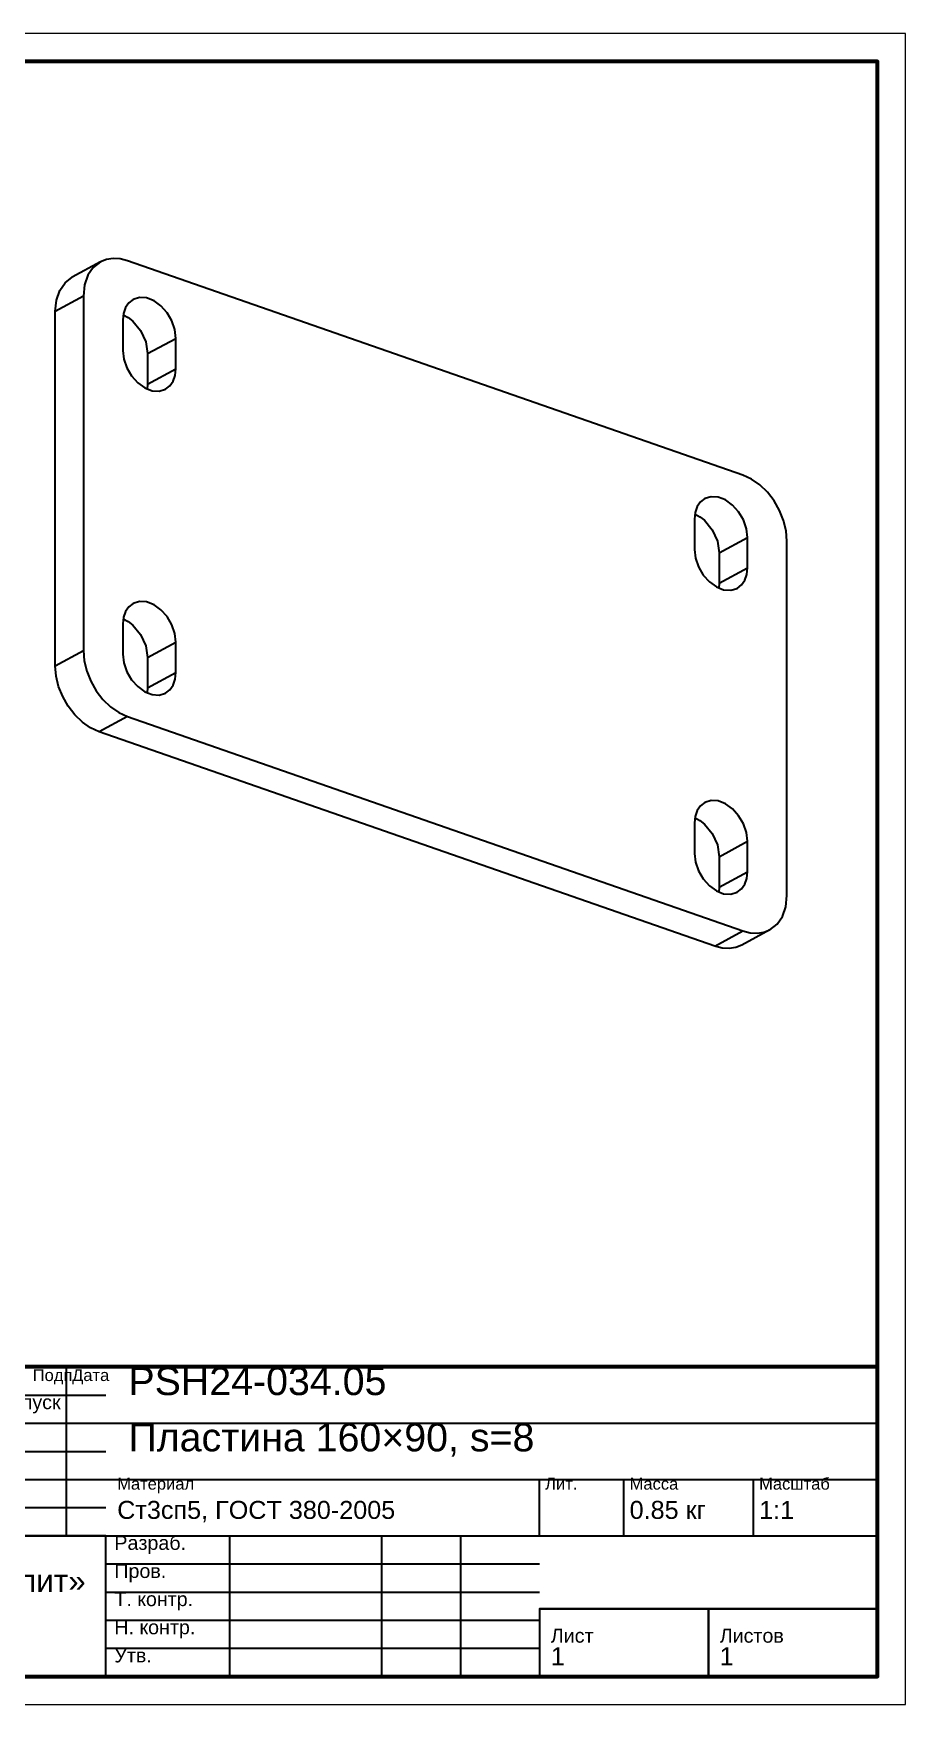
# Model space of a CAD drawing. Header units: millimetres. Extents: x 0 to 420, y 0 to 297.
# Drawn here: x 265.1 to 420, y 0 to 297 of the extents above; entities that cross this region are included whole.
import ezdxf

# ---------------------------------------------------------------- set-up
doc = ezdxf.new("R2010")
doc.units = ezdxf.units.MM
doc.styles.add('GOST', font='Arial')

msp = doc.modelspace()

# ---------------------------------------------------------------- linework, layer by layer
at = {"color": 1, "lineweight": 35}
for p, q in [((277.02, 256.38), (272.03, 253.66)), ((277.02, 256.38), (275.75, 255.4)), ((278.1, 256.82), (277.02, 256.38)), ((279.28, 257), (278.1, 256.82)), ((280.52, 256.93), (279.28, 257)), ((281.81, 256.6), (280.52, 256.93)), ((391.13, 218.49), (281.81, 256.6)), ((269.8, 251.29), (270.75, 252.68)), ((270.75, 252.68), (272.03, 253.66)), ((274.79, 254.01), (274.2, 252.29)), ((275.75, 255.4), (274.79, 254.01)), ((274, 250.32), (269, 247.6)), ((269, 247.6), (269.2, 249.57)), ((269.2, 249.57), (269.8, 251.29)), ((274.2, 252.29), (274, 250.32)), ((274, 250.32), (274, 187.32)), ((282.84, 249.71), (282.08, 249.12)), ((283.97, 250.06), (282.84, 249.71)), ((285.23, 249.98), (283.97, 250.06)), ((286.54, 249.47), (285.23, 249.98)), ((269, 184.6), (269, 247.6)), ((281.15, 247.25), (281.03, 246.07)), ((281.09, 246.97), (281.95, 246.5)), ((281.5, 248.29), (281.15, 247.25)), ((282.08, 249.12), (281.5, 248.29)), ((287.77, 248.57), (286.54, 249.47)), ((288.85, 247.35), (287.77, 248.57)), ((289.69, 245.91), (288.85, 247.35)), ((281.03, 246.07), (281.03, 240.67)), ((281.95, 246.5), (282.77, 245.86)), ((282.77, 245.86), (284.16, 244.18)), ((284.16, 244.18), (285.08, 242.16)), ((290.21, 244.36), (289.69, 245.91)), ((290.4, 242.81), (290.21, 244.36)), ((281.03, 240.67), (281.21, 239.13)), ((285.08, 242.16), (285.4, 240.09)), ((285.4, 240.09), (290.4, 242.81)), ((290.4, 237.41), (290.4, 242.81)), ((281.21, 239.13), (281.73, 237.57)), ((285.4, 240.09), (285.4, 234.69)), ((281.73, 237.57), (282.57, 236.13)), ((282.57, 236.13), (283.65, 234.91)), ((283.65, 234.91), (284.89, 234.01)), ((285.4, 234.69), (285.33, 233.79)), ((285.4, 234.69), (290.4, 237.41)), ((289.34, 234.36), (289.92, 235.2)), ((289.92, 235.2), (290.27, 236.23)), ((290.27, 236.23), (290.4, 237.41)), ((284.89, 234.01), (286.19, 233.5)), ((286.19, 233.5), (287.45, 233.42)), ((287.45, 233.42), (288.58, 233.77)), ((288.58, 233.77), (289.34, 234.36)), ((392.65, 217.79), (391.13, 218.49)), ((394.12, 216.77), (392.65, 217.79)), ((384.35, 214.32), (383.59, 213.73)), ((385.48, 214.67), (384.35, 214.32)), ((386.75, 214.59), (385.48, 214.67)), ((388.05, 214.08), (386.75, 214.59)), ((389.29, 213.18), (388.05, 214.08)), ((395.47, 215.46), (394.12, 216.77)), ((396.65, 213.93), (395.47, 215.46)), ((397.62, 212.23), (396.65, 213.93)), ((382.66, 211.86), (382.54, 210.69)), ((382.61, 211.58), (383.46, 211.11)), ((383.02, 212.9), (382.66, 211.86)), ((383.59, 213.73), (383.02, 212.9)), ((383.46, 211.11), (384.28, 210.47)), ((390.36, 211.97), (389.29, 213.18)), ((391.2, 210.53), (390.36, 211.97)), ((398.34, 210.42), (397.62, 212.23)), ((382.54, 210.69), (382.54, 205.29)), ((384.28, 210.47), (385.67, 208.79)), ((385.67, 208.79), (386.59, 206.77)), ((391.73, 208.97), (391.2, 210.53)), ((391.91, 207.42), (391.73, 208.97)), ((398.79, 208.58), (398.34, 210.42)), ((398.94, 206.77), (398.79, 208.58)), ((382.54, 205.29), (382.72, 203.74)), ((386.59, 206.77), (386.91, 204.7)), ((386.91, 204.7), (391.91, 207.42)), ((391.91, 202.02), (391.91, 207.42)), ((398.94, 143.77), (398.94, 206.77)), ((382.72, 203.74), (383.25, 202.18)), ((383.25, 202.18), (384.08, 200.74)), ((386.91, 204.7), (386.91, 199.3)), ((386.91, 199.3), (391.91, 202.02)), ((391.79, 200.84), (391.91, 202.02)), ((384.08, 200.74), (385.16, 199.52)), ((385.16, 199.52), (386.4, 198.62)), ((386.91, 199.3), (386.84, 198.4)), ((390.86, 198.98), (391.43, 199.81)), ((391.43, 199.81), (391.79, 200.84)), ((283.97, 196.06), (282.84, 195.71)), ((285.23, 195.98), (283.97, 196.06)), ((386.4, 198.62), (387.7, 198.11)), ((387.7, 198.11), (388.96, 198.03)), ((388.96, 198.03), (390.09, 198.38)), ((390.09, 198.38), (390.86, 198.98)), ((281.15, 193.25), (281.03, 192.07)), ((281.5, 194.28), (281.15, 193.25)), ((282.08, 195.11), (281.5, 194.28)), ((282.84, 195.71), (282.08, 195.11)), ((286.54, 195.47), (285.23, 195.98)), ((287.77, 194.57), (286.54, 195.47)), ((288.85, 193.35), (287.77, 194.57)), ((289.69, 191.91), (288.85, 193.35)), ((281.03, 192.07), (281.03, 186.67)), ((281.09, 192.97), (281.95, 192.49)), ((281.95, 192.49), (282.77, 191.85)), ((282.77, 191.85), (284.16, 190.17)), ((284.16, 190.17), (285.08, 188.16)), ((290.21, 190.35), (289.69, 191.91)), ((290.4, 188.8), (290.21, 190.35)), ((269, 184.6), (274, 187.32)), ((274, 187.32), (274.15, 185.51)), ((285.08, 188.16), (285.4, 186.08)), ((285.4, 186.08), (290.4, 188.8)), ((290.4, 183.4), (290.4, 188.8)), ((269.15, 182.79), (269, 184.6)), ((274.15, 185.51), (274.59, 183.67)), ((281.03, 186.67), (281.21, 185.12)), ((281.21, 185.12), (281.73, 183.57)), ((285.4, 186.08), (285.4, 180.68)), ((269.59, 180.95), (269.15, 182.79)), ((274.59, 183.67), (275.31, 181.86)), ((275.31, 181.86), (276.28, 180.16)), ((281.73, 183.57), (282.57, 182.12)), ((282.57, 182.12), (283.65, 180.91)), ((285.4, 180.68), (290.4, 183.4)), ((289.34, 180.36), (289.92, 181.19)), ((289.92, 181.19), (290.27, 182.23)), ((290.27, 182.23), (290.4, 183.4)), ((270.32, 179.14), (269.59, 180.95)), ((271.29, 177.44), (270.32, 179.14)), ((276.28, 180.16), (277.47, 178.63)), ((277.47, 178.63), (278.82, 177.32)), ((283.65, 180.91), (284.89, 180.01)), ((284.89, 180.01), (286.19, 179.5)), ((285.4, 180.68), (285.33, 179.79)), ((286.19, 179.5), (287.45, 179.42)), ((287.45, 179.42), (288.58, 179.77)), ((288.58, 179.77), (289.34, 180.36)), ((272.47, 175.9), (271.29, 177.44)), ((273.82, 174.6), (272.47, 175.9)), ((281.81, 175.6), (276.81, 172.88)), ((278.82, 177.32), (280.28, 176.3)), ((280.28, 176.3), (281.81, 175.6)), ((281.81, 175.6), (391.13, 137.49)), ((275.29, 173.58), (273.82, 174.6)), ((276.81, 172.88), (275.29, 173.58)), ((386.13, 134.77), (276.81, 172.88)), ((385.48, 160.67), (384.35, 160.32)), ((386.75, 160.59), (385.48, 160.67)), ((388.05, 160.08), (386.75, 160.59)), ((382.66, 157.86), (382.54, 156.68)), ((382.61, 157.58), (383.46, 157.1)), ((383.02, 158.89), (382.66, 157.86)), ((383.59, 159.73), (383.02, 158.89)), ((384.35, 160.32), (383.59, 159.73)), ((389.29, 159.18), (388.05, 160.08)), ((390.36, 157.96), (389.29, 159.18)), ((391.2, 156.52), (390.36, 157.96)), ((382.54, 156.68), (382.54, 151.28)), ((383.46, 157.1), (384.28, 156.47)), ((384.28, 156.47), (385.67, 154.79)), ((385.67, 154.79), (386.59, 152.77)), ((391.73, 154.97), (391.2, 156.52)), ((391.91, 153.42), (391.73, 154.97)), ((386.59, 152.77), (386.91, 150.69)), ((386.91, 150.69), (391.91, 153.42)), ((391.91, 148.02), (391.91, 153.42)), ((382.54, 151.28), (382.72, 149.73)), ((382.72, 149.73), (383.25, 148.18)), ((386.91, 150.69), (386.91, 145.29)), ((383.25, 148.18), (384.08, 146.74)), ((384.08, 146.74), (385.16, 145.52)), ((386.91, 145.29), (391.91, 148.02)), ((390.86, 144.97), (391.43, 145.81)), ((391.43, 145.81), (391.79, 146.84)), ((391.79, 146.84), (391.91, 148.02)), ((385.16, 145.52), (386.4, 144.62)), ((386.4, 144.62), (387.7, 144.11)), ((386.91, 145.29), (386.84, 144.4)), ((387.7, 144.11), (388.96, 144.03)), ((388.96, 144.03), (390.09, 144.38)), ((390.09, 144.38), (390.86, 144.97)), ((398.73, 141.8), (398.94, 143.77)), ((397.18, 138.69), (398.14, 140.08)), ((398.14, 140.08), (398.73, 141.8)), ((386.13, 134.77), (391.13, 137.49)), ((395.91, 137.71), (390.91, 134.98)), ((391.13, 137.49), (392.41, 137.16)), ((392.41, 137.16), (393.66, 137.09)), ((393.66, 137.09), (394.83, 137.27)), ((394.83, 137.27), (395.91, 137.71)), ((395.91, 137.71), (397.18, 138.69)), ((387.41, 134.44), (386.13, 134.77)), ((388.66, 134.37), (387.41, 134.44)), ((389.84, 134.55), (388.66, 134.37)), ((390.91, 134.98), (389.84, 134.55))]:
    msp.add_line(p, q, dxfattribs=at)
at = {"color": 7, "lineweight": 35}
for p, q in [((271, 30), (271, 60)), ((230, 55), (278, 55)), ((230, 50), (278, 50)), ((278, 50), (415, 50)), ((230, 45), (278, 45)), ((230, 40), (278, 40)), ((278, 40), (415, 40)), ((355, 30), (355, 40)), ((370, 30), (370, 40)), ((393, 30), (393, 40)), ((230, 35), (278, 35)), ((230, 30), (278, 30)), ((278, 30), (415, 30)), ((300, 5), (300, 30)), ((327, 5), (327, 30)), ((341, 5), (341, 30)), ((278, 25), (355, 25)), ((278, 20), (355, 20)), ((278, 15), (355, 15)), ((355, 17), (415, 17)), ((278, 10), (355, 10))]:
    msp.add_line(p, q, dxfattribs=at)
at = {"color": 7, "lineweight": 25}
msp.add_lwpolyline([(0, 0), (420, 0), (420, 297), (0, 297)], close=True, dxfattribs=at)
at = {"color": 7, "lineweight": 70}
for points in [[(20, 5), (415, 5), (415, 292), (20, 292)], [(230, 5), (415, 5), (415, 60), (230, 60)]]:
    msp.add_lwpolyline(points, close=True, dxfattribs=at)
at = {"color": 7, "lineweight": 35}
for points in [[(230, 5), (278, 5), (278, 30), (230, 30)], [(355, 5), (385, 5), (385, 17), (355, 17)], [(385, 5), (415, 5), (415, 17), (385, 17)]]:
    msp.add_lwpolyline(points, close=True, dxfattribs=at)

# ---------------------------------------------------------------- texts
at = {"color": 3, "style": 'GOST'}
for s, height, p in [('Подп.', 2.1, (265, 57.5)), ('Дата', 2.1, (272, 57.5)), ('PSH24-034.05', 5, (282, 55)), ('Первый выпуск', 2.5, (245, 52.5)), ('Пластина 160×90, s=8', 5, (282, 45)), ('Материал', 2.1, (280, 38.2)), ('Лит.', 2.1, (356, 38.2)), ('Масса', 2.1, (371, 38.2)), ('Масштаб', 2.1, (394, 38.2)), ('Ст3сп5, ГОСТ 380-2005', 3.2, (280, 33)), ('0.85 кг', 3.2, (371, 33)), ('1:1', 3.2, (394, 33)), ('Разраб.', 2.5, (279.5, 27.5)), ('ООО «Европит»', 4, (232, 20)), ('Пров.', 2.5, (279.5, 22.5)), ('Т. контр.', 2.5, (279.5, 17.5)), ('Н. контр.', 2.5, (279.5, 12.5)), ('Лист', 2.5, (357, 11)), ('Листов', 2.5, (387, 11)), ('Утв.', 2.5, (279.5, 7.5)), ('1', 3.2, (357, 7)), ('1', 3.2, (387, 7))]:
    msp.add_text(s, height=height, dxfattribs=at).set_placement(p)

doc.saveas('drawing.dxf')
